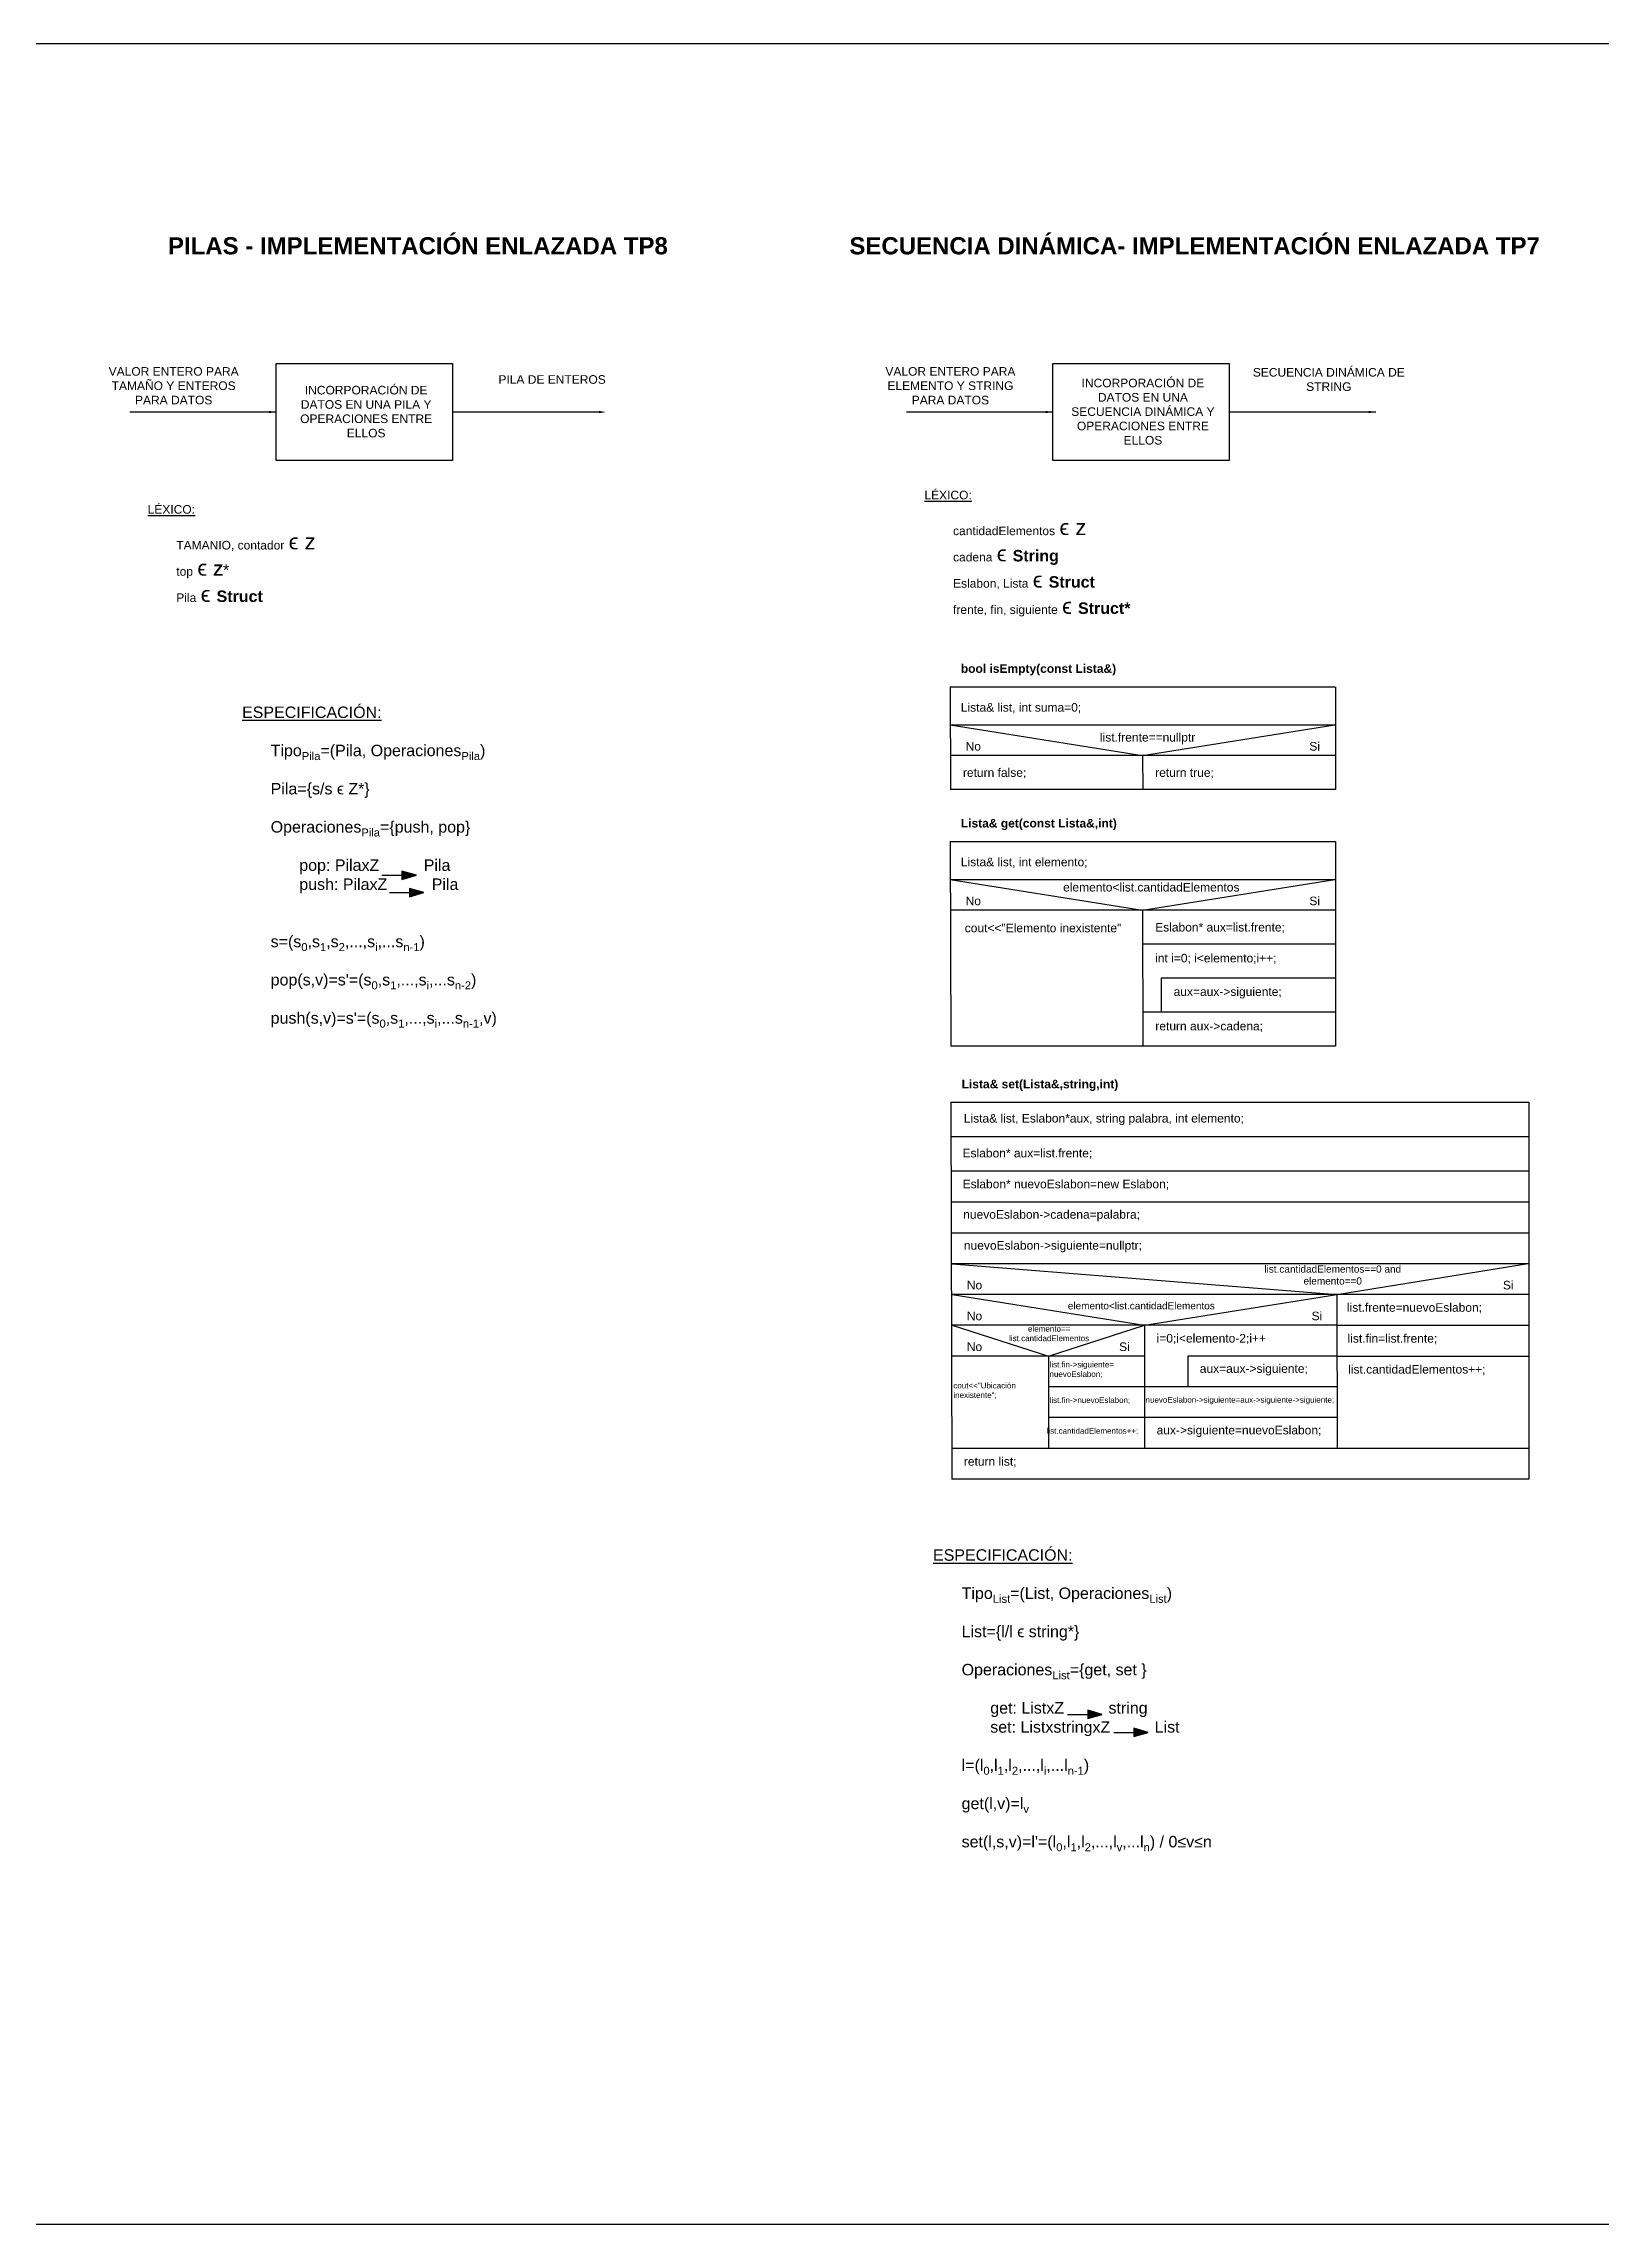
# Model space of a CAD drawing. Header units: millimetres. Extents: x 9955 to 14518, y 1647 to 2409.
# Drawn here: x 10561 to 11105, y 1647 to 2409 of the extents above; entities that cross this region are included whole.
import ezdxf

# ---------------------------------------------------------------- set-up
doc = ezdxf.new("R2010")
doc.units = ezdxf.units.MM
doc.styles.get("Standard").update_dxf_attribs({"font": 'arial.ttf'})

msp = doc.modelspace()

# ---------------------------------------------------------------- hatches: boundary and pattern name
h = msp.add_hatch(color=256)
h.dxf.hatch_style = 1
h.paths.add_polyline_path([(10685.91, 2119.52), (10685.91, 2116.64), (10690.96, 2118.08)])
h = msp.add_hatch(color=256)
h.dxf.hatch_style = 1
h.paths.add_polyline_path([(10688.58, 2113.46), (10688.58, 2110.58), (10693.63, 2112.02)])
h = msp.add_hatch(color=256)
h.dxf.hatch_style = 1
h.paths.add_polyline_path([(10925.48, 1826.37), (10925.48, 1823.49), (10930.52, 1824.93)])
h = msp.add_hatch(color=256)
h.dxf.hatch_style = 1
h.paths.add_polyline_path([(10941.58, 1820.08), (10941.58, 1817.19), (10946.63, 1818.63)])

# ---------------------------------------------------------------- linework, layer by layer
for p, q in [((10641.94, 2279.87), (10590.82, 2279.87)), ((10754.74, 2279.87), (10703.62, 2279.87)), ((10703.62, 2279.87), (10703.62, 2268.98)), ((10913.25, 2279.87), (10862.14, 2279.87)), ((11026.06, 2279.87), (10974.94, 2279.87)), ((10974.94, 2279.87), (10974.94, 2268.98)), ((10877.4, 2183.9), (11011.77, 2183.9)), ((10877.4, 2183.9), (10877.52, 2148)), ((11012.04, 2183.9), (11012.04, 2148)), ((10877.4, 2170.63), (11011.77, 2170.63)), ((10877.4, 2170.63), (10944.62, 2159.88)), ((10944.62, 2159.88), (11011.77, 2170.63)), ((11011.77, 2159.88), (10877.47, 2159.88)), ((10944.62, 2159.88), (10944.71, 2148)), ((11012.04, 2148), (10877.4, 2148)), ((10877.4, 2129.88), (11012.04, 2129.88)), ((10877.4, 2129.88), (10877.68, 2058.36)), ((11012.04, 2129.88), (11012.04, 2058.36)), ((10678.88, 2118.08), (10685.91, 2118.08)), ((10681.55, 2112.02), (10688.58, 2112.02)), ((10877.4, 2116.61), (11011.77, 2116.61)), ((10877.4, 2116.61), (10944.62, 2105.86)), ((10944.62, 2105.86), (11011.77, 2116.61)), ((11011.77, 2105.86), (10877.47, 2105.86)), ((10944.62, 2105.86), (10944.71, 2058.36)), ((11012.04, 2093.98), (10944.64, 2093.98)), ((11012.04, 2082.11), (10951.17, 2082.11)), ((10951.17, 2082.11), (10951.17, 2070.23)), ((11012.04, 2070.23), (10944.68, 2070.23)), ((11012.04, 2058.36), (10877.68, 2058.36)), ((10877.68, 2038.76), (11079.51, 2038.76)), ((10877.68, 2038.76), (10878.06, 1907.11)), ((11079.51, 2038.76), (11079.58, 1907.11)), ((10877.76, 2026.76), (11079.52, 2026.76)), ((10877.99, 2014.76), (11079.52, 2014.76)), ((10877.97, 2003.96), (11079.53, 2003.96)), ((10878.03, 1993.16), (11079.53, 1993.16)), ((10878.09, 1982.41), (11079.38, 1982.41)), ((10878.09, 1982.36), (11012.53, 1971.65)), ((11012.53, 1971.65), (11079.38, 1982.41)), ((10878.09, 1971.6), (10945.36, 1960.89)), ((11079.54, 1971.65), (10878.16, 1971.65)), ((10945.36, 1960.89), (11012.53, 1971.65)), ((11012.53, 1971.65), (11012.66, 1917.86)), ((11012.55, 1960.89), (10878.17, 1960.89)), ((10878.17, 1960.89), (10911.75, 1950.13)), ((10911.75, 1950.13), (10945.36, 1960.89)), ((10945.36, 1960.89), (10945.31, 1917.86)), ((11012.56, 1960.85), (11079.77, 1960.85)), ((10945.33, 1950.13), (10878.17, 1950.13)), ((10911.75, 1950.13), (10911.75, 1917.86)), ((11012.56, 1950.13), (10960.45, 1950.13)), ((10960.45, 1950.13), (10960.45, 1939.38)), ((11012.59, 1950.05), (11079.83, 1950.05)), ((10945.3, 1939.38), (10911.75, 1939.38)), ((11012.57, 1939.38), (10945.3, 1939.38)), ((10945.26, 1928.62), (10911.75, 1928.62)), ((11012.64, 1928.62), (10945.31, 1928.62)), ((11079.57, 1917.86), (10878.03, 1917.86)), ((11079.58, 1907.11), (10878.03, 1907.11)), ((10918.44, 1824.93), (10925.48, 1824.93)), ((10934.54, 1818.63), (10941.58, 1818.63))]:
    msp.add_line(p, q)
for points in [[(9954.75, 2408.57), (12140.55, 2408.57), (12140.55, 1646.79), (9954.75, 1646.79)], [(10641.94, 2296.79), (10703.62, 2296.79), (10703.62, 2262.95), (10641.94, 2262.95)], [(10913.25, 2296.79), (10974.94, 2296.79), (10974.94, 2262.95), (10913.25, 2262.95)], [(10685.91, 2119.52), (10685.91, 2116.64), (10690.96, 2118.08)], [(10688.58, 2113.46), (10688.58, 2110.58), (10693.63, 2112.02)], [(10925.48, 1826.37), (10925.48, 1823.49), (10930.52, 1824.93)], [(10941.58, 1820.08), (10941.58, 1817.19), (10946.63, 1818.63)]]:
    msp.add_lwpolyline(points, close=True)
for points in [[(10639.44, 2280.29), (10639.44, 2279.45), (10641.94, 2279.87)], [(10754.74, 2280.29), (10754.74, 2279.45), (10757.24, 2279.87)], [(10910.75, 2280.29), (10910.75, 2279.45), (10913.25, 2279.87)], [(11023.56, 2280.29), (11023.56, 2279.45), (11026.06, 2279.87)]]:
    msp.add_solid(points)

# ---------------------------------------------------------------- texts
for s, width, heights, insert, char_height, attachment_point in [('{\\fArial|b1|i0|c0|p34;\\H1.2x;PILAS - IMPLEMENTACIÓN ENLAZADA TP8}', 235.5056, [0], (10691.5, 2337.91), 5, 5), ('{\\fArial|b1|i0|c0|p34;\\H1.2x;SECUENCIA DINÁMICA- IMPLEMENTACIÓN ENLAZADA TP7}', 251.3729, [0], (10962.82, 2337.91), 5, 5), ('{\\H1.2x;VALOR ENTERO PARA TAMAÑO Y ENTEROS PARA DATOS}', 54.9256, [0], (10606.19, 2289.04), 2.5, 5), ('{\\H1.2x;VALOR ENTERO PARA ELEMENTO Y STRING PARA DATOS}', 54.9256, [0], (10877.51, 2289.04), 2.5, 5), ('{\\H1.2x;SECUENCIA DINÁMICA DE STRING}', 54.0246, [0], (11009.69, 2291.23), 2.5, 5), ('{\\H1.2x;INCORPORACIÓN DE DATOS EN UNA PILA Y OPERACIONES ENTRE ELLOS}', 55.4517, [0], (10673.43, 2280), 2.5, 5), ('{\\H1.2x;PILA DE ENTEROS}', 54.0246, [0], (10738.38, 2291.23), 2.5, 5), ('{\\H1.2x;INCORPORACIÓN DE DATOS EN UNA SECUENCIA DINÁMICA Y OPERACIONES ENTRE ELLOS}', 55.4517, [0], (10944.75, 2280), 2.5, 5), ('\\pxql;{\\fArial|b1|i0|c0|p34;\\H1.2x;\\C215;\\c10507177;bool isEmpty(const Lista&)}', 70.3287, [0], (10916.32, 2189.81), 2.5, 5), ('\\pxql;{\\H1.2x;Lista& list, int suma=0;}', 70.3287, [0], (10916.32, 2176.44), 2.5, 5), ('{\\H1.2x;No}', 11.4624, [0], (10882.82, 2163.1), 2.5, 4), ('\\pxql;{\\H1.2x;list.frente==nullptr}', 51.6797, [0], (10955.58, 2165.81), 2.5, 5), ('{\\H1.2x;Si}', 11.4624, [0], (11002.89, 2163.1), 2.5, 4), ('\\pxql;{\\H1.2x;return false;}', 51.6797, [0], (10907.73, 2153.66), 2.5, 5), ('\\pxql;{\\H1.2x;return true;}', 51.6797, [0], (10974.88, 2153.66), 2.5, 5), ('\\pxql;{\\fArial|b1|i0|c0|p34;\\H1.2x;\\C215;\\c10507177;Lista& get(const Lista&,int)}', 70.3287, [0], (10916.32, 2135.79), 2.5, 5), ('\\pxql;{\\H1.2x;Lista& list, int elemento;}', 70.3287, [0], (10916.32, 2122.42), 2.5, 5), ('{\\H1.2x;No}', 11.4624, [0], (10882.82, 2109.08), 2.5, 4), ('\\pxql;{\\H1.2x;elemento<list.cantidadElementos}', 51.6797, [0], (10942.71, 2113.87), 2.5, 5), ('{\\H1.2x;Si}', 11.4624, [0], (11002.89, 2109.08), 2.5, 4), ('\\pxql;{\\H1.2x;cout<<"Elemento inexistente"}', 57.9433, [0], (10911.49, 2099.64), 2.5, 5), ('\\pxql;{\\H1.2x;Eslabon* aux=list.frente;}', 51.6797, [0], (10974.88, 2099.64), 2.5, 5), ('\\pxql;{\\H1.2x;int i=0; i<elemento;i++;}', 51.6797, [0], (10974.88, 2088.85), 2.5, 5), ('\\pxql;{\\H1.2x;aux=aux->siguiente;}', 51.6797, [0], (10981.33, 2076.97), 2.5, 5), ('\\pxql;{\\H1.2x;return aux->cadena;}', 51.6797, [0], (10974.93, 2065.1), 2.5, 5), ('\\pxql;{\\fArial|b1|i0|c0|p34;\\H1.2x;\\C215;\\c10507177;Lista& set(Lista&,string,int)}', 70.3287, [0], (10916.6, 2044.67), 2.5, 5), ('\\pxql;{\\H1.2x;Lista& list, Eslabon*aux, string palabra, int elemento;}', 123.5561, [0], (10943.97, 2032.73), 2.5, 5), ('\\pxql;{\\H1.2x;Eslabon* aux=list.frente;}', 76.2815, [0], (10919.89, 2020.73), 2.5, 5), ('\\pxql;{\\H1.2x;Eslabon* nuevoEslabon=new Eslabon;}', 76.2815, [0], (10919.93, 2009.93), 2.5, 5), ('\\pxql;{\\H1.2x;nuevoEslabon->cadena=palabra;}', 124.7971, [2.11], (10944.4, 1999.13), 2.5, 5), ('\\pxql;{\\H1.2x;nuevoEslabon->siguiente=nullptr;}', 132.2382, [2.11], (10948.34, 1988.33), 2.5, 5), ('list.cantidadElementos==0 and elemento==0', 51.6797, [0], (11011.06, 1978.41), 2.5, 5), ('{\\H1.2x;No}', 11.4624, [0], (10883.25, 1974.87), 2.5, 4), ('{\\H1.2x;Si}', 11.4624, [0], (11070.5, 1974.87), 2.5, 4), ('{\\H1.2x;No}', 11.4624, [0], (10883.25, 1964.11), 2.5, 4), ('elemento<list.cantidadElementos', 51.6797, [0], (10944.19, 1967.66), 2.5, 5), ('{\\H1.2x;Si}', 11.4624, [0], (11003.66, 1964.11), 2.5, 4), ('\\pxql;{\\H1.2x;list.frente=nuevoEslabon;}', 76.2815, [0], (11054.17, 1966.81), 2.5, 5), ('elemento==\\Plist.cantidadElementos', 51.6797, [0], (10912, 1957.97), 2, 5), ('\\pxql;{\\H1.2x;i=0;i<elemento-2;i++}', 132.2382, [0], (11015.66, 1956.06), 2.5, 5), ('\\pxql;{\\H1.2x;list.fin=list.frente;}', 124.7971, [2.11], (11078.64, 1956.01), 2.5, 5), ('{\\H1.2x;No}', 11.4624, [0], (10883.25, 1953.35), 2.5, 4), ('{\\H1.2x;Si}', 11.4624, [0], (10936.44, 1953.35), 2.5, 4), ('\\pxqj;list.fin->siguiente=\\PnuevoEslabon;', 34.0574, [0], (10929.16, 1945.3), 2, 5), ('\\pxql;{\\H1.2x;aux=aux->siguiente;}', 132.2382, [0], (11030.75, 1945.3), 2.5, 5), ('\\pxql;{\\H1.2x;list.cantidadElementos++;}', 132.2382, [2.11], (11082.57, 1945.21), 2.5, 5), ('\\pxqj;cout<<"Ubicación inexistente";', 34.0574, [0], (10895.58, 1937.96), 2, 5), ('\\pxqj;list.fin->nuevoEslabon;', 34.0574, [0], (10929.16, 1934.54), 2, 5), ('\\pxql;nuevoEslabon->siguiente=aux->siguiente->siguiente;', 34.0574, [0], (10962.71, 1934.54), 2, 5), ('\\pxqj;list.cantidadElementos++;', 34.0574, [0], (10928.15, 1923.79), 2, 5), ('\\pxql;{\\H1.2x;aux->siguiente=nuevoEslabon;}', 132.2382, [0], (11015.66, 1923.79), 2.5, 5), ('\\pxql;{\\H1.2x;return list;}', 132.2382, [2.11], (10948.33, 1913.03), 2.5, 5)]:
    msp.add_mtext_dynamic_manual_height_columns(s, width=width, gutter_width=12.5, heights=heights, dxfattribs=dict(insert=insert, char_height=char_height, attachment_point=attachment_point))
at = {"char_height": 2.5, "attachment_point": 4}
for s, insert, width in [('{\\H1.2x;\\LLÉXICO:\\P\\P\\l^ITAMANIO, contador\\H1.33333x; \\H1.375x;ϵ z\\H0.72727x;\\P\\H0.75x;^Itop\\H1.33333x; \\H1.375x;ϵ \\fArial|b1|i0|c0|p34;\\H0.72727x;Z\\fArial|b0|i0|c0|p34;*\\H1.37499x; \\H0.72727x;\\P^I\\H0.75001x;Pila\\H1.33333x; \\H1.375x;ϵ \\fArial|b1|i0|c0|p34;\\H0.72728x;Struct\\fArial|b0|i0|c0|p34;\\H0.99998x;\\P^I}', (10597.11, 2226.58), 160.7666), ('{\\H1.2x;\\LLÉXICO:\\P\\P\\l^IcantidadElementos\\H1.33333x; \\H1.375x;ϵ z\\H0.72727x;\\P\\H0.75x;^Icadena\\H1.33333x; \\H1.375x;ϵ \\fArial|b1|i0|c0|p34;\\H0.72727x;String\\fArial|b0|i0|c0|p34;\\H1.37499x; \\H0.72727x;\\P^I\\H0.75001x;Eslabon, Lista\\H1.33333x; \\H1.375x;ϵ \\fArial|b1|i0|c0|p34;\\H0.72728x;Struct\\fArial|b0|i0|c0|p34;\\H0.99998x;\\P^I\\H0.75001x;frente, fin, siguiente\\H1.33333x; \\H1.375x;ϵ \\fArial|b1|i0|c0|p34;\\H0.72728x;Struct*\\fArial|b0|i0|c0|p34;\\H0.99998x;\\P^I}', (10868.43, 2226.58), 160.7666), ("\\A1;{\\H1.6x;\\LESPECIFICACIÓN:\\P\\l\\P^ITipo\\H0.7x;\\S^ Pila;\\H1.42857x;=(Pila, Operaciones\\H0.7x;\\S^ Pila;\\H1.42857x;)\\P^I\\L\\P\\l^IPila=\\{s/s ϵ Z*\\}^I\\P\\P^IOperaciones\\H0.7x;\\S^ Pila;\\H1.42857x;=\\{push, pop\\}\\P^I\\P\\pxl8;pop: PilaxZ          Pila\\Ppush: PilaxZ          Pila\\P\\P\\P\\pl0;^Is=(s\\H0.7x;\\S^ 0;\\H1.42857x;,s\\H0.7x;\\S^ 1;\\H1.42857x;,s\\H0.7x;\\S^ 2;\\H1.42857x;,\\H1x;...,s\\H0.7x;\\S^ i;\\H1.42857x;,...s\\H0.7x;\\S^ n-1;\\H1.42857x;)\\P\\P^Ipop(s,v)=s'=(s\\H0.7x;\\S^ 0;\\H1.42857x;,s\\H0.7x;\\S^ 1;\\H1.42857x;,\\H1x;...,s\\H0.7x;\\S^ i;\\H1.42857x;,...s\\H0.7x;\\S^ n-2;\\H1.42857x;)\\P\\pl8;\\P\\pl0;^Ipush(s,v)=s'=(s\\H0.7x;\\S^ 0;\\H1.42857x;,s\\H0.7x;\\S^ 1;\\H1.42857x;,\\H1x;...,s\\H0.7x;\\S^ i;\\H1.42857x;,...s\\H0.7x;\\S^ n-1;\\H1.42857x;,v)\\P^I\\P^I\\H1.00001x;\\P\\pl8;\\P\\pl4;\\H0.99998x;\\P\\P\\P\\P\\pi-4;^I}", (10630.07, 2094.24), 144.0572), ("\\A1;{\\H1.6x;\\LESPECIFICACIÓN:\\P\\l\\P^ITipo\\H0.7x;\\S^ List;\\H1.42857x;=(List, Operaciones\\H0.7x;\\S^ List;\\H1.42857x;)\\P^I\\L\\P\\l^IList=\\{l/l ϵ string*\\}^I\\P\\P^IOperaciones\\H0.7x;\\S^ List;\\H1.42857x;=\\{get, set \\}\\P^I\\P\\pxl8;get: ListxZ          string\\Pset: ListxstringxZ          List\\P\\H0.99998x;\\P\\pl0;^Il=(l\\H0.7x;\\S^ 0;\\H1.42857x;,l\\H0.7x;\\S^ 1;\\H1.42858x;,l\\H0.7x;\\S^ 2;\\H1.42858x;,...,l\\H0.7x;\\S^ i;\\H1.42858x;,...l\\H0.7x;\\S^ n-1;\\H1.42858x;)\\P\\P^Iget(l,v)=l\\H0.7x;\\S^ v;\\H1.42857x;\\P\\P^Iset(l,s,v)=l'=(\\H0.99998x;l\\H0.7x;\\S^ 0;\\H1.42857x;,l\\H0.7x;\\S^ 1;\\H1.42858x;,l\\H0.7x;\\S^ 2;\\H1.42858x;,...,l\\H0.7x;\\S^ v;\\H1.42858x;,...l\\H0.7x;\\S^ n;\\H1.42858x;) / 0≤v≤n\\P\\pl4;\\P\\P\\P\\pi-4;^I}", (10871.43, 1816.52), 141.6738)]:
    msp.add_mtext(s, dxfattribs=dict(at, insert=insert, width=width))

doc.saveas('drawing.dxf')
